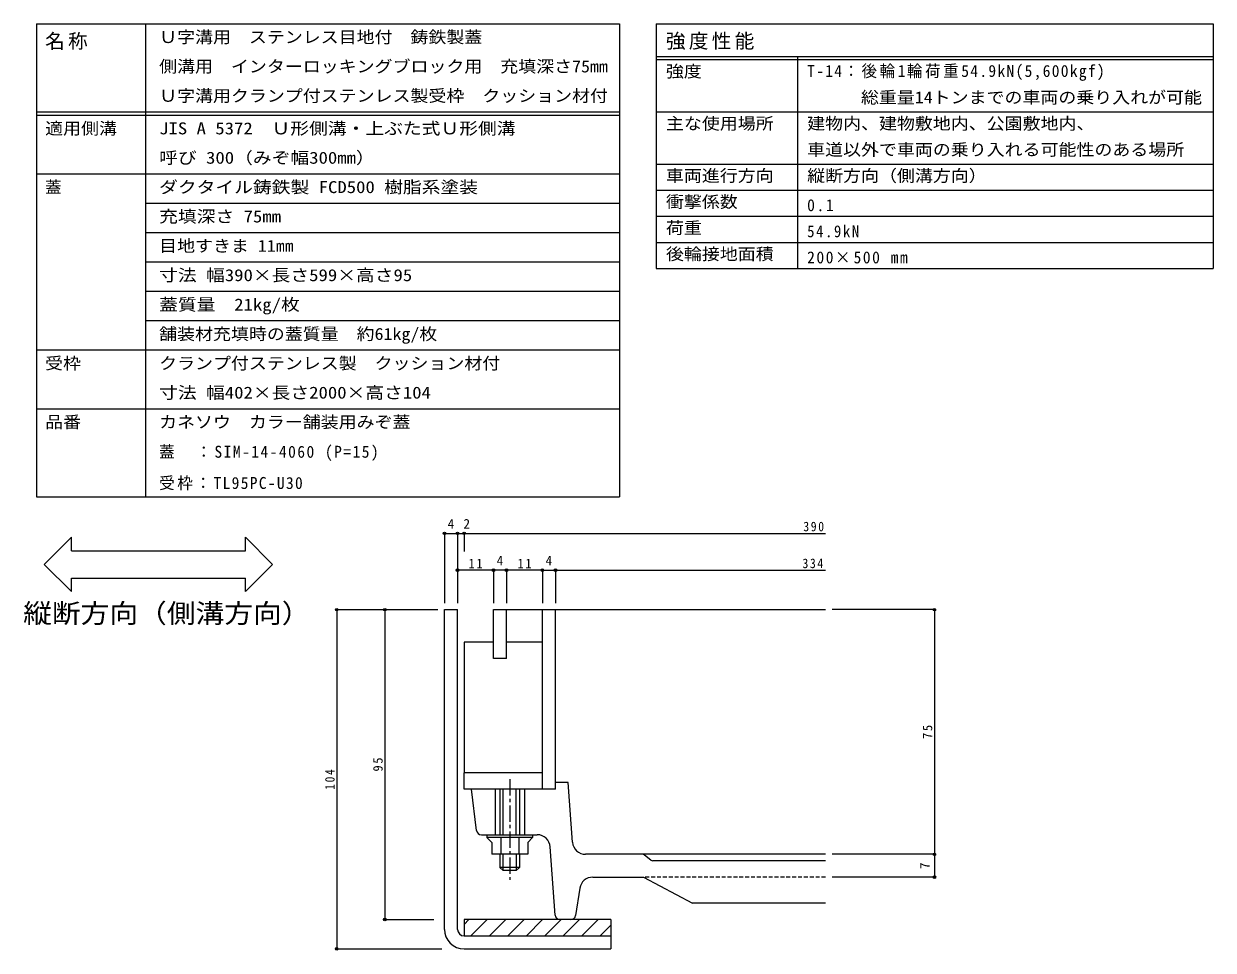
# Model space of a CAD drawing. Units: millimetres, scale not verified, with parts at other scales. Extents: x -1172 to 1140, y -824 to 816.
# Drawn here: x 44 to 1137, y -36 to 816 of the extents above; entities that cross this region are included whole.
import ezdxf
from ezdxf.enums import TextEntityAlignment as Align

# ---------------------------------------------------------------- set-up
doc = ezdxf.new("R2010")
doc.units = ezdxf.units.MM
doc.header["$LTSCALE"] = 3
doc.header["$PDMODE"] = 32
doc.header["$PDSIZE"] = 2.4
doc.linetypes.add('CHAIN1', pattern=[8, 5, -1, 1, -1])
doc.linetypes.add('DASHED1', pattern=[1.8, 1.2, -0.6])
for name, color, linetype, lineweight in [('4-5', 7, 'Continuous', 9), ('F-1_F-1ﾚｲﾔ', 2, 'Continuous', 9), ('F-2_F-2ﾚｲﾔ', 3, 'Continuous', 9), ('F-4_F-4ﾚｲﾔ', 7, 'Continuous', 9), ('F-F_F-Fﾚｲﾔ', 3, 'Continuous', 9)]:
    doc.layers.add(name, color=color, linetype=linetype, lineweight=lineweight)
doc.styles.add('ＭＳ ゴシック', font='')
doc.styles.get('ＭＳ ゴシック').set_extended_font_data('MS Gothic')

msp = doc.modelspace()

# ---------------------------------------------------------------- linework, layer by layer
at = {"layer": '4-5'}
for p, q in [((62.398, 319.157), (87.398, 344.157)), ((87.398, 331.657), (87.398, 344.157)), ((272.346, 319.157), (247.346, 344.157)), ((247.346, 331.657), (247.346, 344.157)), ((87.398, 331.657), (247.346, 331.657)), ((62.398, 319.157), (87.398, 294.157)), ((272.346, 319.157), (247.346, 294.157)), ((87.398, 294.157), (87.398, 306.657)), ((87.398, 306.657), (247.346, 306.657)), ((247.346, 294.157), (247.346, 306.657))]:
    msp.add_line(p, q, dxfattribs=at)
at = {"layer": 'F-1_F-1ﾚｲﾔ'}
for p, q in [((430.327, 277.552), (442.327, 277.552)), ((430.327, -16.448), (430.327, 277.552)), ((442.327, -16.448), (442.327, 277.552)), ((448.327, -7.447), (448.327, -22.448)), ((583.327, -7.447), (448.327, -7.447)), ((452.729, -7.447), (448.327, -11.85)), ((469.699, -7.447), (454.699, -22.448)), ((486.67, -7.447), (471.67, -22.448)), ((503.64, -7.447), (488.64, -22.448)), ((520.611, -7.447), (505.611, -22.448)), ((537.581, -7.447), (522.581, -22.448)), ((554.552, -7.447), (539.552, -22.448)), ((571.523, -7.447), (556.522, -22.448)), ((583.327, -7.447), (583.327, -34.448)), ((583.327, -12.614), (573.493, -22.448)), ((448.327, -22.448), (583.327, -22.448)), ((448.327, -34.448), (583.327, -34.448))]:
    msp.add_line(p, q, dxfattribs=at)
for radius in [18, 6]:
    msp.add_arc((448.327, -16.448), radius, 180, 270, dxfattribs=at)
at = {"layer": 'F-2_F-2ﾚｲﾔ'}
for p, q in [((475.326, 277.553), (780.59, 277.553)), ((487.327, 232.552), (487.327, 277.553)), ((520.327, 112.553), (520.327, 277.553)), ((532.327, 112.553), (532.327, 277.553)), ((448.327, 247.553), (448.327, 127.553)), ((475.326, 247.553), (448.327, 247.553)), ((520.326, 247.553), (487.327, 247.553)), ((520.327, 127.553), (448.327, 127.553)), ((459.834, 74.493), (455.077, 112.553)), ((476.826, 112.553), (476.826, 70.552)), ((481.327, 112.553), (481.327, 70.552)), ((484.327, 70.552), (484.327, 112.553)), ((496.326, 70.552), (496.326, 112.553)), ((499.327, 112.553), (499.327, 70.552)), ((503.826, 112.553), (503.826, 70.552)), ((543.935, 118.553), (532.327, 118.553)), ((548.053, 63.655), (543.935, 118.553)), ((464.299, 70.552), (515.582, 70.552)), ((469.326, 70.552), (469.326, 68.151)), ((511.327, 68.151), (469.326, 68.151)), ((469.326, 68.151), (473.751, 63.352)), ((482.039, 68.151), (482.039, 52.551)), ((498.614, 68.151), (498.614, 52.551)), ((511.327, 68.151), (506.901, 63.352)), ((511.327, 70.552), (511.327, 68.151)), ((473.751, 63.352), (473.751, 52.551)), ((532.028, -3.268), (527.551, 59.406)), ((481.327, 52.551), (481.327, 40.551)), ((484.327, 37.552), (484.327, 52.551)), ((496.326, 52.551), (496.326, 37.552)), ((499.327, 52.551), (499.327, 40.551)), ((780.59, 52.552), (560.019, 52.552)), ((620.005, 47.21), (614.148, 51.895)), ((780.59, 46.553), (621.879, 46.553)), ((499.327, 40.551), (481.327, 40.551)), ((484.327, 37.552), (481.327, 40.551)), ((496.326, 37.552), (484.327, 37.552)), ((499.327, 40.551), (496.326, 37.552)), ((566.622, 31.552), (613.327, 31.552)), ((613.327, 31.553), (658.327, 7.552)), ((554.761, 21.377), (550.914, -3.632)), ((780.59, 7.552), (658.327, 7.552)), ((546.466, -7.447), (536.517, -7.447))]:
    msp.add_line(p, q, dxfattribs=at)
at = {"layer": 'F-2_F-2ﾚｲﾔ', "linetype": 'CHAIN1'}
msp.add_line((490.326, 121.553), (490.326, 29.174), dxfattribs=at)
at = {"layer": 'F-2_F-2ﾚｲﾔ', "linetype": 'DASHED1'}
msp.add_line((780.59, 31.553), (613.327, 31.553), dxfattribs=at)
at = {"layer": 'F-2_F-2ﾚｲﾔ'}
for points in [[(487.327, 232.552), (475.326, 232.552), (475.326, 277.553)], [(532.327, 112.553), (448.327, 112.553), (448.327, 127.553)], [(506.901, 63.352), (506.901, 52.551), (473.751, 52.551)]]:
    msp.add_lwpolyline(points, dxfattribs=at)
for centre, radius, start, end in [((464.299, 75.051), 4.5, 187.12668, 270), ((515.582, 58.552), 12, 4.08583, 90), ((560.019, 64.552), 12, 184.28883, 270), ((612.274, 49.553), 3, 51.33894, 90), ((621.879, 49.553), 3, 231.33894, 270), ((566.622, 19.552), 12, 90, 171.254), ((536.517, -2.947), 4.5, 184.0858, 270), ((546.466, -2.947), 4.5, 270, 351.25363)]:
    msp.add_arc(centre, radius, start, end, dxfattribs=at)
at = {"layer": 'F-4_F-4ﾚｲﾔ'}
for p, q in [((430.327, 348.613), (430.327, 283.552)), ((430.327, 347.713), (442.327, 347.713)), ((442.327, 348.613), (442.327, 283.552)), ((442.327, 347.713), (448.327, 347.713)), ((448.327, 348.613), (448.327, 331.03)), ((448.327, 347.713), (780.59, 347.713)), ((475.326, 313.804), (442.327, 313.804)), ((475.326, 314.704), (475.326, 283.553)), ((487.327, 313.804), (475.326, 313.804)), ((487.327, 314.704), (487.327, 283.553)), ((520.327, 313.804), (487.327, 313.804)), ((520.327, 314.704), (520.327, 283.553)), ((520.327, 313.804), (532.327, 313.804)), ((532.327, 314.704), (532.327, 283.553)), ((532.327, 313.804), (780.59, 313.804)), ((330.367, 277.552), (424.327, 277.552)), ((331.267, 277.552), (331.267, -34.448)), ((375.465, 277.552), (375.465, -7.447)), ((881.586, 277.553), (786.59, 277.553)), ((880.686, 277.553), (880.686, 52.552)), ((881.586, 52.552), (786.59, 52.552)), ((880.686, 52.552), (880.686, 31.553)), ((881.586, 31.553), (786.59, 31.553)), ((374.565, -7.447), (420.69, -7.447)), ((330.367, -34.448), (427.885, -34.448))]:
    msp.add_line(p, q, dxfattribs=at)
for p in [(430.327, 347.713), (442.327, 347.713), (448.327, 347.713), (442.327, 313.804), (475.326, 313.804), (487.327, 313.804), (520.327, 313.804), (532.327, 313.804), (331.267, 277.552), (375.465, 277.552), (880.686, 277.553), (880.686, 52.552), (880.686, 31.553), (375.465, -7.447), (331.267, -34.448)]:
    msp.add_point(p, dxfattribs=at)
at = {"layer": 'F-F_F-Fﾚｲﾔ', "color": 7}
for p, q in [((55.268, 816.339), (591.338, 816.339)), ((55.268, 816.339), (55.268, 381.339)), ((155.641, 816.339), (155.641, 381.339)), ((591.338, 816.339), (591.338, 381.339)), ((624.931, 816.339), (624.931, 591.339)), ((624.931, 816.339), (1137.018, 816.339)), ((1137.018, 816.339), (1137.018, 591.339)), ((624.931, 786.339), (1137.018, 786.339)), ((624.931, 783.339), (1137.018, 783.339)), ((754.754, 786.339), (754.754, 591.339)), ((55.268, 735.339), (591.338, 735.339)), ((624.931, 735.339), (1137.018, 735.339)), ((55.268, 732.339), (591.338, 732.339)), ((55.268, 678.339), (591.338, 678.339)), ((624.931, 687.339), (1137.018, 687.339)), ((624.931, 663.339), (1137.018, 663.339)), ((155.641, 651.339), (591.338, 651.339)), ((624.931, 639.339), (1137.018, 639.339)), ((155.641, 624.339), (591.338, 624.339)), ((624.931, 615.339), (1137.018, 615.339)), ((155.641, 597.339), (591.338, 597.339)), ((624.931, 591.339), (1137.018, 591.339)), ((155.641, 570.339), (591.338, 570.339)), ((155.641, 543.339), (591.338, 543.339)), ((55.268, 516.339), (591.338, 516.339)), ((55.268, 462.339), (591.338, 462.339)), ((55.268, 381.339), (591.338, 381.339))]:
    msp.add_line(p, q, dxfattribs=at)

# ---------------------------------------------------------------- texts
at = {"layer": '4-5', "color": 6, "style": 'ＭＳ ゴシック', "width": 1.1}
msp.add_text('縦断方向（側溝方向）', height=17.6, dxfattribs=at).set_placement((43.074, 260.118), align=Align.BOTTOM_LEFT)
at = {"layer": 'F-4_F-4ﾚｲﾔ', "color": 2, "style": 'ＭＳ ゴシック'}
for s, p in [('2', (447.854, 349.513)), ('4', (433.327, 349.513)), ('4', (478.327, 315.604)), ('4', (523.327, 315.604))]:
    msp.add_text(s, height=8.798, dxfattribs=at).set_placement(p, align=Align.BOTTOM_LEFT)
msp.add_text('7', height=8.798, rotation=90, dxfattribs=at).set_placement((878.886, 39.053), align=Align.BOTTOM_LEFT)
at = {"layer": 'F-4_F-4ﾚｲﾔ', "color": 2, "char_height": 8.798, "attachment_point": 7, "style": 'ＭＳ ゴシック'}
for s, insert in [('\\T1.27;\\W0.9;390', (760.213, 349.513)), ('\\T1.27;\\W0.95;11', (452.452, 315.604)), ('\\T1.27;\\W0.95;11', (497.452, 315.604)), ('\\T1.27;\\W0.9;334', (759.442, 315.604))]:
    msp.add_mtext(s, dxfattribs=dict(at, insert=insert))
at = {"layer": 'F-4_F-4ﾚｲﾔ', "color": 2, "char_height": 8.798, "attachment_point": 7, "rotation": 90, "style": 'ＭＳ ゴシック'}
for s, insert in [('\\T1.27;\\W0.95;75', (878.886, 158.678)), ('\\T1.27;\\W0.95;95', (373.665, 128.677)), ('\\T1.27;\\W0.9;104', (329.467, 111.802))]:
    msp.add_mtext(s, dxfattribs=dict(at, insert=insert))
at = {"layer": 'F-F_F-Fﾚｲﾔ', "style": 'ＭＳ ゴシック'}
for s, width, p in [('Ｕ字溝用\u3000ステンレス目地付\u3000鋳鉄製蓋', 1.1, (168.041, 795.339)), ('側溝用\u3000インターロッキングブロック用\u3000充填深さ75mm', 1.1, (168.041, 768.339)), ('強度', 1.1, (633.931, 763.839)), ('Ｕ字溝用クランプ付ステンレス製受枠\u3000クッション材付', 1.1, (168.041, 741.339)), ('      総重量14トンまでの車両の乗り入れが可能', 1.1, (763.754, 739.839)), ('適用側溝', 1.1, (63.253, 711.339)), ('JIS A 5372\u3000Ｕ形側溝・上ぶた式Ｕ形側溝', 1.15, (168.041, 711.339)), ('主な使用場所', 1.1, (633.931, 715.839)), ('建物内、建物敷地内、公園敷地内、', 1.1, (763.754, 715.839)), ('呼び 300（みぞ幅300mm）', 1.15, (168.041, 684.339)), ('車道以外で車両の乗り入れる可能性のある場所', 1.1, (763.754, 691.839)), ('車両進行方向', 1.1, (633.931, 667.839)), ('縦断方向（側溝方向）', 1.1, (763.754, 667.839)), ('ダクタイル鋳鉄製 FCD500 樹脂系塗装', 1.15, (168.041, 657.338)), ('衝撃係数', 1.1, (633.931, 643.839)), ('充填深さ 75mm', 1.15, (168.041, 630.339)), ('荷重', 1.1, (633.931, 619.839)), ('目地すきま 11㎜', 1.1, (168.041, 603.339)), ('後輪接地面積', 1.1, (633.931, 595.839)), ('寸法 幅390×長さ599×高さ95', 1.15, (168.041, 576.339)), ('蓋質量\u300021kg/枚', 1.15, (168.041, 549.339)), ('舗装材充填時の蓋質量\u3000約61kg/枚', 1.1, (168.041, 522.339)), ('受枠', 1.1, (63.253, 495.339)), ('クランプ付ステンレス製\u3000クッション材付', 1.1, (168.041, 495.339)), ('寸法 幅402×長さ2000×高さ104', 1.15, (168.041, 468.339)), ('品番', 1.1, (63.253, 441.339)), ('カネソウ\u3000カラー舗装用みぞ蓋', 1.1, (168.041, 441.339))]:
    msp.add_text(s, height=11, dxfattribs=dict(at, width=width)).set_placement(p, align=Align.BOTTOM_LEFT)
msp.add_text('蓋', height=11, dxfattribs=at).set_placement((63.253, 657.338), align=Align.BOTTOM_LEFT)
at = {"layer": 'F-F_F-Fﾚｲﾔ', "attachment_point": 7, "style": 'ＭＳ ゴシック'}
for s, insert, char_height in [('\\T1.17;強度性能', (633.931, 792.339), 13.2), ('\\T1.17;名称', (63.253, 792.339), 13.2), ('\\T1.17;\\W0.95;T-14：後輪1輪荷重54.9kN(5,600kgf)', (763.754, 763.839), 11), ('\\T1.21;\\W0.95;0.1', (763.754, 643.839), 11), ('\\T1.22;\\W0.9;54.9kN', (763.754, 619.839), 11), ('\\T1.2;\\W0.95;200×500\\~mm', (763.754, 595.839), 11), ('\\T1.19;\\W0.95;蓋\u3000：SIM-14-4060\\~(P=15)', (168.041, 414.339), 11), ('\\T1.17;\\W0.95;受枠：TL95PC-U30', (168.041, 387.339), 11)]:
    msp.add_mtext(s, dxfattribs=dict(at, insert=insert, char_height=char_height))

doc.saveas('drawing.dxf')
